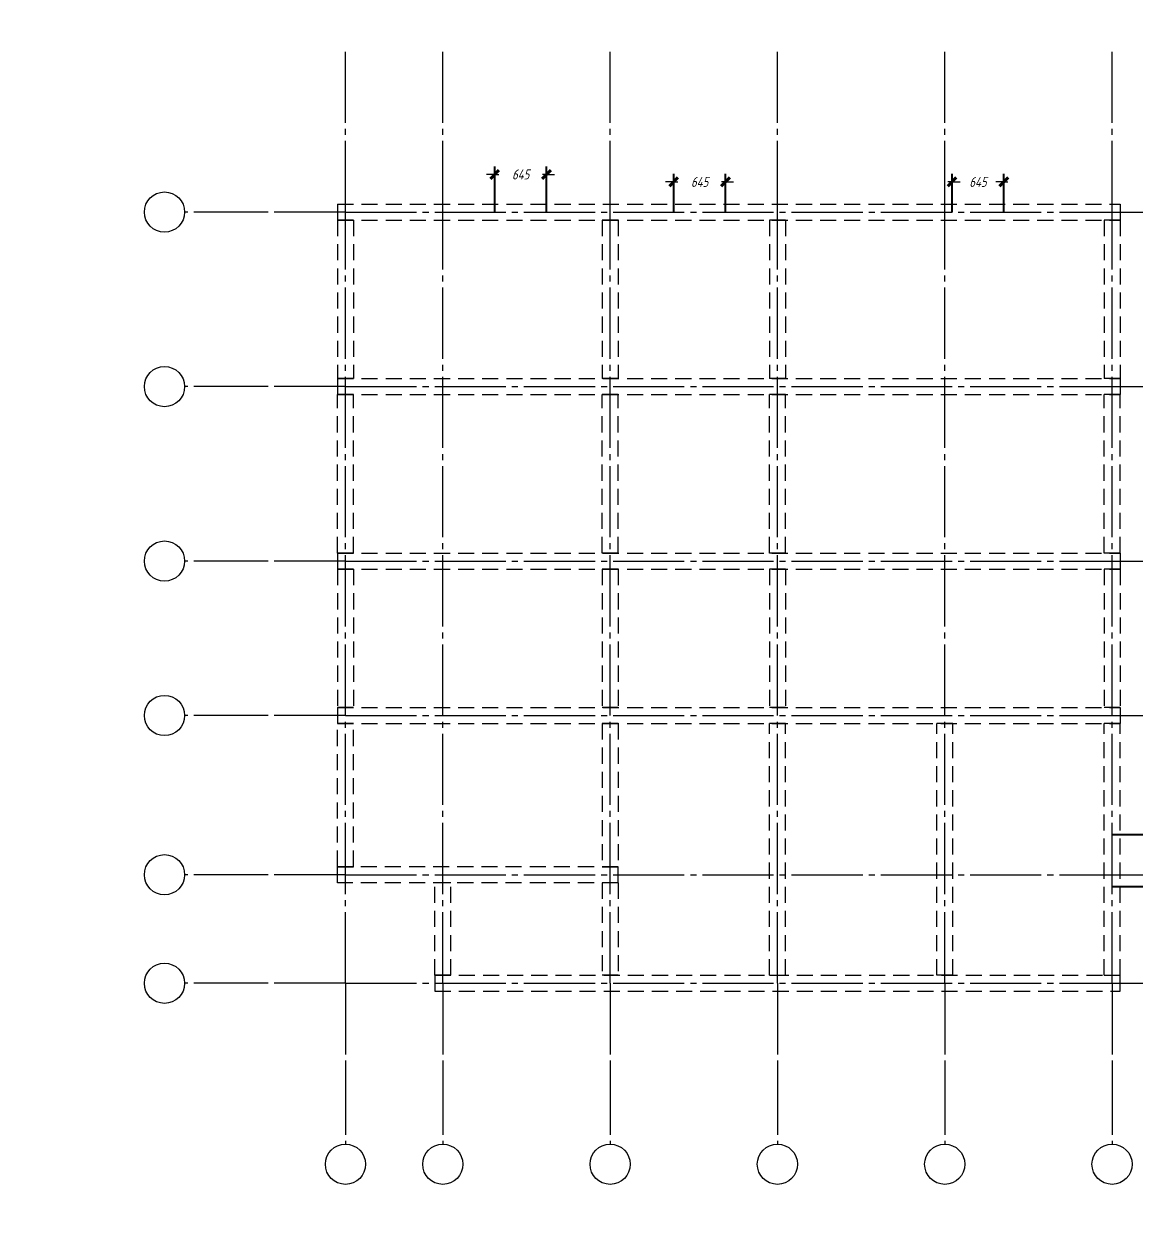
# Model space of a CAD drawing. Header units: millimetres. Extents: x 0 to 6720, y 0 to 297.
# Drawn here: x 836 to 1112.2, y 0 to 297 of the extents above; entities that cross this region are included whole.
import ezdxf

# ---------------------------------------------------------------- set-up
doc = ezdxf.new("R2010")
doc.units = ezdxf.units.MM
for name, pattern in [('K5LT_AXLED', [22.1875, 17.6875, -1.5, 1.5, -1.5]), ('K5LT_BASIC', [0]), ('K5LT_DASHED', [6, 4, -2]), ('K5LT_THIN', [0])]:
    doc.linetypes.add(name, pattern=pattern)
doc.layers.add('Системный слой', color=7, linetype='Continuous')
doc.styles.add('KDIMTEXTSTYLE', font='GOST_AU.SHX', dxfattribs={"width": 0.96, "oblique": 15, "height": 5})
doc.styles.add('KTEXTSTYLE', font='GOST_AU.SHX', dxfattribs={"width": 0.96, "height": 5})
doc.dimstyles.new('KDIMSTYLE (0.02)', dxfattribs={"dimtxt": 5, "dimasz": 1, "dimexe": 2, "dimexo": 0, "dimgap": 1, "dimtad": 1, "dimlfac": 50, "dimtxsty": 'KDIMTEXTSTYLE', "dimsah": 1, "dimcen": 0, "dimdle": 1, "dimadec": 0, "dimazin": 0, "dimtfac": 0.667, "dimtmove": 0, "dimatfit": 3, "dimfxl": 0, "dimtvp": 1, "dimtolj": 1, "dimtzin": 0, "dimarcsym": 0})

# ---------------------------------------------------------------- blocks, each defined once
blk = doc.blocks.new('U208')
at = {"layer": 'Системный слой', "color": 30, "linetype": 'K5LT_AXLED', "lineweight": 18}
for p, q in [((895.91, 58.4), (875.91, 58.4)), ((915.91, 58.4), (895.91, 58.4)), ((915.91, 58.4), (1106.51, 58.4)), ((1106.51, 58.4), (1146.51, 58.4))]:
    blk.add_line(p, q, dxfattribs=at)
at = {"layer": 'Системный слой', "color": 7, "linetype": 'K5LT_THIN', "lineweight": 18}
blk.add_arc((870.91, 58.4), 5, 0, 360, dxfattribs=at)
blk = doc.blocks.new('U209')
at = {"layer": 'Системный слой', "color": 30, "linetype": 'K5LT_AXLED', "lineweight": 18}
for p, q in [((895.91, 85.4), (875.91, 85.4)), ((915.91, 85.4), (895.91, 85.4)), ((915.91, 85.4), (1106.51, 85.4)), ((1106.51, 85.4), (1146.51, 85.4))]:
    blk.add_line(p, q, dxfattribs=at)
at = {"layer": 'Системный слой', "color": 7, "linetype": 'K5LT_THIN', "lineweight": 18}
blk.add_arc((870.91, 85.4), 5, 0, 360, dxfattribs=at)
blk = doc.blocks.new('U210')
at = {"layer": 'Системный слой', "color": 30, "linetype": 'K5LT_AXLED', "lineweight": 18}
for p, q in [((895.91, 125), (875.91, 125)), ((915.91, 125), (895.91, 125)), ((915.91, 125), (1106.51, 125)), ((1106.51, 125), (1146.51, 125))]:
    blk.add_line(p, q, dxfattribs=at)
at = {"layer": 'Системный слой', "color": 7, "linetype": 'K5LT_THIN', "lineweight": 18}
blk.add_arc((870.91, 125), 5, 0, 360, dxfattribs=at)
blk = doc.blocks.new('U211')
at = {"layer": 'Системный слой', "color": 30, "linetype": 'K5LT_AXLED', "lineweight": 18}
for p, q in [((895.91, 163.4), (875.91, 163.4)), ((915.91, 163.4), (895.91, 163.4)), ((915.91, 163.4), (1106.51, 163.4)), ((1106.51, 163.4), (1146.51, 163.4))]:
    blk.add_line(p, q, dxfattribs=at)
at = {"layer": 'Системный слой', "color": 7, "linetype": 'K5LT_THIN', "lineweight": 18}
blk.add_arc((870.91, 163.4), 5, 0, 360, dxfattribs=at)
blk = doc.blocks.new('U212')
at = {"layer": 'Системный слой', "color": 30, "linetype": 'K5LT_AXLED', "lineweight": 18}
for p, q in [((895.91, 206.8), (875.91, 206.8)), ((915.91, 206.8), (895.91, 206.8)), ((915.91, 206.8), (1106.51, 206.8)), ((1106.51, 206.8), (1146.51, 206.8))]:
    blk.add_line(p, q, dxfattribs=at)
at = {"layer": 'Системный слой', "color": 7, "linetype": 'K5LT_THIN', "lineweight": 18}
blk.add_arc((870.91, 206.8), 5, 0, 360, dxfattribs=at)
blk = doc.blocks.new('U213')
at = {"layer": 'Системный слой', "color": 30, "linetype": 'K5LT_AXLED', "lineweight": 18}
for p, q in [((895.91, 250.2), (875.91, 250.2)), ((915.91, 250.2), (895.91, 250.2)), ((915.91, 250.2), (1106.51, 250.2)), ((1106.51, 250.2), (1146.51, 250.2))]:
    blk.add_line(p, q, dxfattribs=at)
at = {"layer": 'Системный слой', "color": 7, "linetype": 'K5LT_THIN', "lineweight": 18}
blk.add_arc((870.91, 250.2), 5, 0, 360, dxfattribs=at)
blk = doc.blocks.new('U214')
at = {"layer": 'Системный слой', "color": 30, "linetype": 'K5LT_AXLED', "lineweight": 18}
for p, q in [((915.91, 250.2), (915.91, 290.2)), ((915.91, 58.4), (915.91, 250.2)), ((915.91, 58.4), (915.91, 38.4)), ((915.91, 38.4), (915.91, 18.4))]:
    blk.add_line(p, q, dxfattribs=at)
at = {"layer": 'Системный слой', "color": 7, "linetype": 'K5LT_THIN', "lineweight": 18}
blk.add_arc((915.91, 13.4), 5, 0, 360, dxfattribs=at)
blk = doc.blocks.new('U215')
at = {"layer": 'Системный слой', "color": 30, "linetype": 'K5LT_AXLED', "lineweight": 18}
for p, q in [((940.11, 250.2), (940.11, 290.2)), ((940.11, 58.4), (940.11, 250.2)), ((940.11, 58.4), (940.11, 38.4)), ((940.11, 38.4), (940.11, 18.4))]:
    blk.add_line(p, q, dxfattribs=at)
at = {"layer": 'Системный слой', "color": 7, "linetype": 'K5LT_THIN', "lineweight": 18}
blk.add_arc((940.11, 13.4), 5, 0, 360, dxfattribs=at)
blk = doc.blocks.new('U216')
at = {"layer": 'Системный слой', "color": 30, "linetype": 'K5LT_AXLED', "lineweight": 18}
for p, q in [((981.71, 250.2), (981.71, 290.2)), ((981.71, 58.4), (981.71, 250.2)), ((981.71, 58.4), (981.71, 38.4)), ((981.71, 38.4), (981.71, 18.4))]:
    blk.add_line(p, q, dxfattribs=at)
at = {"layer": 'Системный слой', "color": 7, "linetype": 'K5LT_THIN', "lineweight": 18}
blk.add_arc((981.71, 13.4), 5, 0, 360, dxfattribs=at)
blk = doc.blocks.new('U217')
at = {"layer": 'Системный слой', "color": 30, "linetype": 'K5LT_AXLED', "lineweight": 18}
for p, q in [((1023.31, 250.2), (1023.31, 290.2)), ((1023.31, 58.4), (1023.31, 250.2)), ((1023.31, 58.4), (1023.31, 38.4)), ((1023.31, 38.4), (1023.31, 18.4))]:
    blk.add_line(p, q, dxfattribs=at)
at = {"layer": 'Системный слой', "color": 7, "linetype": 'K5LT_THIN', "lineweight": 18}
blk.add_arc((1023.31, 13.4), 5, 0, 360, dxfattribs=at)
blk = doc.blocks.new('U218')
at = {"layer": 'Системный слой', "color": 30, "linetype": 'K5LT_AXLED', "lineweight": 18}
for p, q in [((1064.91, 250.2), (1064.91, 290.2)), ((1064.91, 58.4), (1064.91, 250.2)), ((1064.91, 58.4), (1064.91, 38.4)), ((1064.91, 38.4), (1064.91, 18.4))]:
    blk.add_line(p, q, dxfattribs=at)
at = {"layer": 'Системный слой', "color": 7, "linetype": 'K5LT_THIN', "lineweight": 18}
blk.add_arc((1064.91, 13.4), 5, 0, 360, dxfattribs=at)
blk = doc.blocks.new('U219')
at = {"layer": 'Системный слой', "color": 30, "linetype": 'K5LT_AXLED', "lineweight": 18}
for p, q in [((1106.51, 250.2), (1106.51, 290.2)), ((1106.51, 58.4), (1106.51, 250.2)), ((1106.51, 58.4), (1106.51, 38.4)), ((1106.51, 38.4), (1106.51, 18.4))]:
    blk.add_line(p, q, dxfattribs=at)
at = {"layer": 'Системный слой', "color": 7, "linetype": 'K5LT_THIN', "lineweight": 18}
blk.add_arc((1106.51, 13.4), 5, 0, 360, dxfattribs=at)
blk = doc.blocks.new('U207')
at = {"layer": 'Системный слой'}
for name in ['U214', 'U215', 'U216', 'U217', 'U218', 'U219', 'U213', 'U212', 'U211', 'U210', 'U209', 'U208']:
    blk.add_blockref(name, (0, 0), dxfattribs=at)
blk = doc.blocks.new('U220')
at = {"layer": 'Системный слой', "color": 7, "linetype": 'K5LT_DASHED', "lineweight": 18}
for p, q in [((913.91, 252.2), (913.91, 248.2)), ((913.91, 252.2), (1108.51, 252.2)), ((1108.51, 252.2), (1108.51, 248.2)), ((913.91, 248.2), (1108.51, 248.2)), ((917.91, 248.2), (913.91, 248.2)), ((913.91, 248.2), (913.91, 208.8)), ((917.91, 248.2), (917.91, 208.8)), ((983.71, 248.2), (979.71, 248.2)), ((979.71, 248.2), (979.71, 208.8)), ((983.71, 248.2), (983.71, 208.8)), ((1025.31, 248.2), (1021.31, 248.2)), ((1021.31, 248.2), (1021.31, 208.8)), ((1025.31, 248.2), (1025.31, 208.8)), ((1108.51, 248.2), (1104.51, 248.2)), ((1104.51, 248.2), (1104.51, 208.8)), ((1108.51, 248.2), (1108.51, 208.8)), ((913.91, 208.8), (913.91, 204.8)), ((913.91, 208.8), (1108.51, 208.8)), ((917.91, 208.8), (913.91, 208.8)), ((983.71, 208.8), (979.71, 208.8)), ((1025.31, 208.8), (1021.31, 208.8)), ((1108.51, 208.8), (1104.51, 208.8)), ((1108.51, 208.8), (1108.51, 204.8)), ((913.91, 204.8), (1108.51, 204.8)), ((913.91, 165.4), (913.91, 204.8)), ((917.91, 204.8), (913.91, 204.8)), ((917.91, 165.4), (917.91, 204.8)), ((979.71, 165.4), (979.71, 204.8)), ((983.71, 204.8), (979.71, 204.8)), ((983.71, 165.4), (983.71, 204.8)), ((1021.31, 165.4), (1021.31, 204.8)), ((1025.31, 204.8), (1021.31, 204.8)), ((1025.31, 165.4), (1025.31, 204.8)), ((1104.51, 165.4), (1104.51, 204.8)), ((1108.51, 204.8), (1104.51, 204.8)), ((1108.51, 165.4), (1108.51, 204.8)), ((913.91, 165.4), (913.91, 161.4)), ((913.91, 165.4), (1108.51, 165.4)), ((917.91, 165.4), (913.91, 165.4)), ((983.71, 165.4), (979.71, 165.4)), ((1025.31, 165.4), (1021.31, 165.4)), ((1108.51, 165.4), (1104.51, 165.4)), ((1108.51, 165.4), (1108.51, 161.4)), ((913.91, 161.4), (1108.51, 161.4)), ((917.91, 161.4), (913.91, 161.4)), ((913.91, 161.4), (913.91, 127)), ((917.91, 161.4), (917.91, 127)), ((983.71, 161.4), (979.71, 161.4)), ((979.71, 161.4), (979.71, 127)), ((983.71, 161.4), (983.71, 127)), ((1025.31, 161.4), (1021.31, 161.4)), ((1021.31, 161.4), (1021.31, 127)), ((1025.31, 161.4), (1025.31, 127)), ((1108.51, 161.4), (1104.51, 161.4)), ((1104.51, 161.4), (1104.51, 127)), ((1108.51, 161.4), (1108.51, 127)), ((913.91, 127), (913.91, 123)), ((913.91, 127), (1108.51, 127)), ((917.91, 127), (913.91, 127)), ((983.71, 127), (979.71, 127)), ((1025.31, 127), (1021.31, 127)), ((1108.51, 127), (1104.51, 127)), ((1108.51, 127), (1108.51, 123)), ((913.91, 123), (1108.51, 123)), ((913.91, 87.4), (913.91, 123)), ((917.91, 123), (913.91, 123)), ((917.91, 87.4), (917.91, 123)), ((983.71, 123), (979.71, 123)), ((979.71, 123), (979.71, 87.4)), ((983.71, 123), (983.71, 87.4)), ((1021.31, 60.4), (1021.31, 123)), ((1025.31, 123), (1021.31, 123)), ((1025.31, 60.4), (1025.31, 123)), ((1062.91, 60.4), (1062.91, 123)), ((1066.91, 123), (1062.91, 123)), ((1066.91, 60.4), (1066.91, 123)), ((1104.51, 60.4), (1104.51, 123)), ((1108.51, 123), (1104.51, 123)), ((1108.51, 60.4), (1108.51, 123)), ((983.71, 87.4), (913.91, 87.4)), ((913.91, 83.4), (913.91, 87.4)), ((913.91, 87.4), (917.91, 87.4)), ((979.71, 87.4), (983.71, 87.4)), ((983.71, 83.4), (983.71, 87.4)), ((983.71, 83.4), (913.91, 83.4)), ((938.11, 60.4), (938.11, 83.4)), ((942.11, 83.4), (938.11, 83.4)), ((942.11, 60.4), (942.11, 83.4)), ((983.71, 83.4), (979.71, 83.4)), ((979.71, 83.4), (979.71, 60.4)), ((983.71, 83.4), (983.71, 60.4)), ((938.11, 60.4), (938.11, 56.4)), ((938.11, 60.4), (1108.51, 60.4)), ((942.11, 60.4), (938.11, 60.4)), ((983.71, 60.4), (979.71, 60.4)), ((1021.31, 60.4), (1025.31, 60.4)), ((1066.91, 60.4), (1062.91, 60.4)), ((1104.51, 60.4), (1108.51, 60.4)), ((1108.51, 56.4), (1108.51, 60.4)), ((938.11, 56.4), (1108.51, 56.4))]:
    blk.add_line(p, q, dxfattribs=at)
blk = doc.blocks.new('KDIMARROW_03')
at = {"layer": 'Системный слой', "color": 0, "linetype": 'K5LT_BASIC', "lineweight": 40}
blk.add_line((-1.06, -1.06), (1.06, 1.06), dxfattribs=at)
at = {"layer": 'Системный слой', "color": 0, "linetype": 'K5LT_THIN', "lineweight": 18}
for q in [(-1, 0), (2, 0)]:
    blk.add_line((0, 0), q, dxfattribs=at)

msp = doc.modelspace()

# ---------------------------------------------------------------- block references
at = {"layer": 'Системный слой'}
for name in ['U207', 'U220']:
    msp.add_blockref(name, (0, 0), dxfattribs=at)

# ---------------------------------------------------------------- dimensions: what is measured, and where the dimension line sits
at = {"layer": 'Системный слой', "color": 7}
for base, p1, p2, location in [((965.91418, 259.55471), (953.01417, 248.20197), (965.91418, 248.20195), (959.46417, 259.55471)), ((1010.41417, 257.70793), (997.51418, 248.20195), (1010.41417, 248.20195), (1003.96418, 257.70793)), ((1066.71417, 257.70793), (1079.61417, 248.20195), (1066.71417, 248.20195), (1073.16417, 257.70793))]:
    msp.add_linear_dim(base=base, p1=p1, p2=p2, location=location, dimstyle='KDIMSTYLE (0.02)', override={"dimexo": 2, "dimpost": '\\H2.5;\\W0.965;\\Q15;<>', "dimblk1": 'KDIMARROW_03', "dimblk2": 'KDIMARROW_03', "dimse1": 0, "dimse2": 0, "dimclrt": 7, "dimtolj": 1}, dxfattribs=at).render()
msp.add_linear_dim(base=(1117.98407, 95.40197), p1=(1104.51418, 82.50195), p2=(1104.51417, 95.40197), angle=90, location=(1117.98407, 88.95196), dimstyle='KDIMSTYLE (0.02)', override={"dimexo": 2, "dimpost": '\\H2.5;\\W0.965;\\Q15;<>', "dimblk1": 'KDIMARROW_03', "dimblk2": 'KDIMARROW_03', "dimse1": 0, "dimse2": 0, "dimclrt": 7, "dimtolj": 1}, dxfattribs=at).render()

doc.saveas('drawing.dxf')
